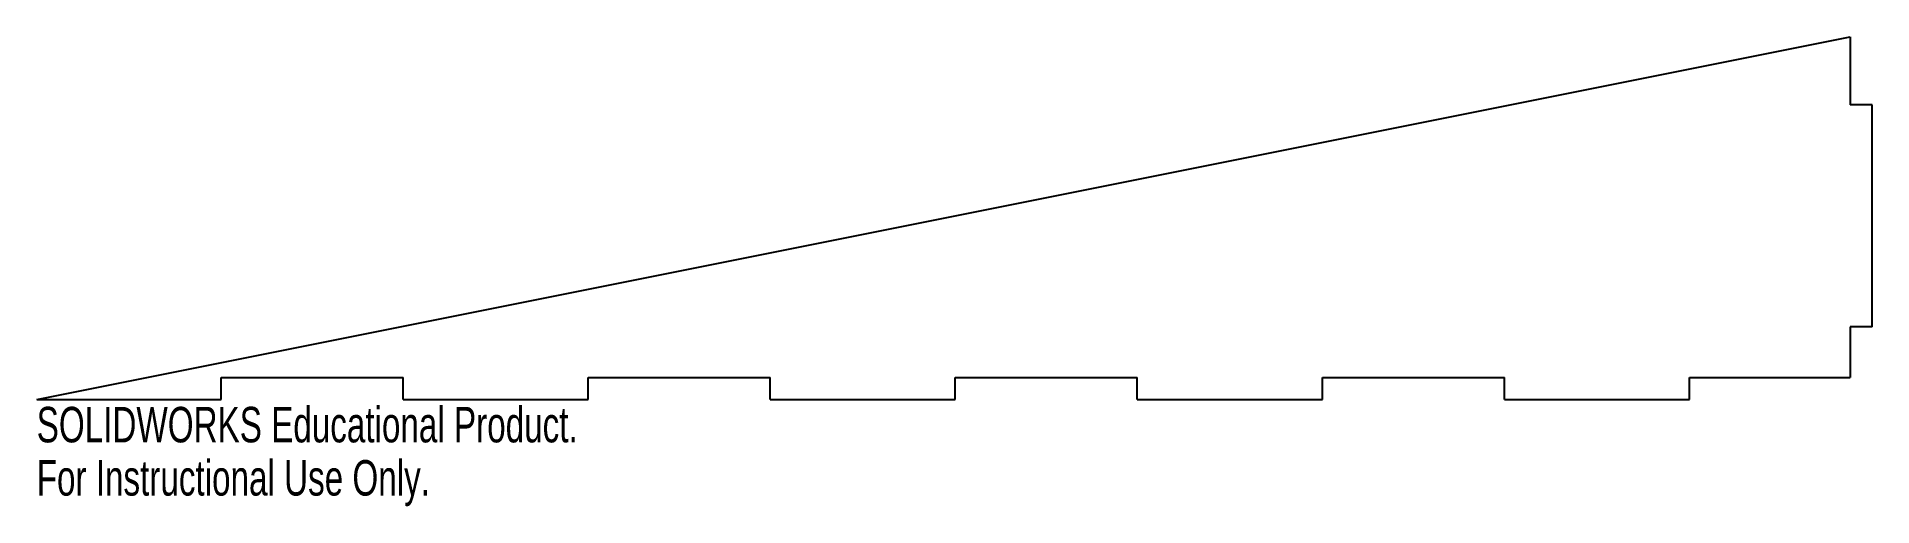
# Model space of a CAD drawing. Header units: millimetres. Extents: x 0 to 250, y -15 to 49.
import ezdxf

# ---------------------------------------------------------------- set-up
doc = ezdxf.new("R2010")
doc.units = ezdxf.units.MM
doc.styles.add('SLDTEXTSTYLE0', font='TXT', dxfattribs={"width": 0.7})

msp = doc.modelspace()

# ---------------------------------------------------------------- linework, layer by layer
at = {"color": 7, "linetype": 'Continuous', "lineweight": 25}
for p, q in [((0, 0), (247, 49.4)), ((247, 49.4), (247, 40.1)), ((250, 40.1), (247, 40.1)), ((250, 9.9), (250, 40.1)), ((250, 9.9), (247, 9.9)), ((247, 9.9), (247, 3)), ((25.1, 3), (49.9, 3)), ((25.1, 0), (25.1, 3)), ((49.9, 0), (49.9, 3)), ((75.1, 3), (99.9, 3)), ((75.1, 0), (75.1, 3)), ((99.9, 0), (99.9, 3)), ((125.1, 3), (149.9, 3)), ((125.1, 0), (125.1, 3)), ((149.9, 0), (149.9, 3)), ((175.1, 3), (199.9, 3)), ((175.1, 0), (175.1, 3)), ((199.9, 0), (199.9, 3)), ((225.1, 3), (247, 3)), ((225.1, 0), (225.1, 3)), ((0, 0), (25.1, 0)), ((49.9, 0), (75.1, 0)), ((99.9, 0), (125.1, 0)), ((149.9, 0), (175.1, 0)), ((199.9, 0), (225.1, 0))]:
    msp.add_line(p, q, dxfattribs=at)

# ---------------------------------------------------------------- texts
at = {"color": 7, "linetype": 'Continuous', "char_height": 4.8336, "attachment_point": 1, "style": 'SLDTEXTSTYLE0'}
for s, insert in [('SOLIDWORKS Educational Product.', (0, -1.02)), ('For Instructional Use Only.', (0, -8.27))]:
    msp.add_mtext(s, dxfattribs=dict(at, insert=insert))

doc.saveas('drawing.dxf')
